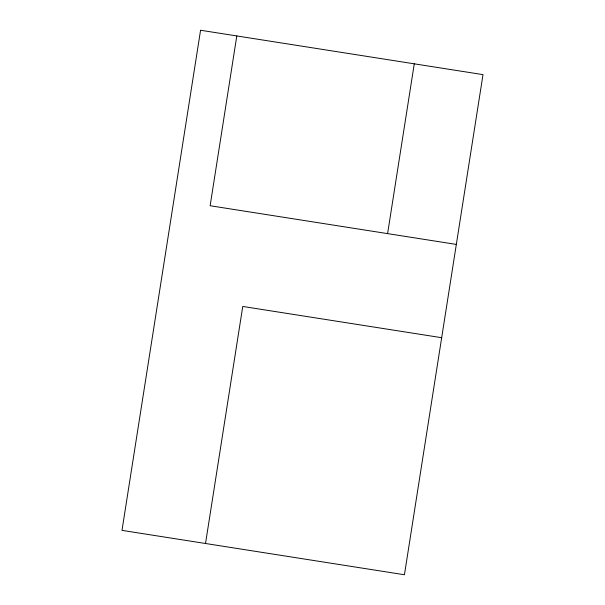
<?xml version="1.0" encoding="UTF-8"?>
<svg xmlns="http://www.w3.org/2000/svg" width="605" height="605" viewBox="0 0 605 605"><rect width="100%" height="100%" fill="white"/><g stroke="black" fill="none" stroke-linecap="round" stroke-linejoin="round"><path stroke-width="0.91" d="M236.805 35.945L210.132 205.738L456.336 244.42M205.518 543.494L242.756 306.455L441.68 337.703M387.593 233.621L414.266 63.828M200.565 30.25L121.991 530.373L404.435 574.75L483.009 74.627L200.565 30.25"/></g></svg>
